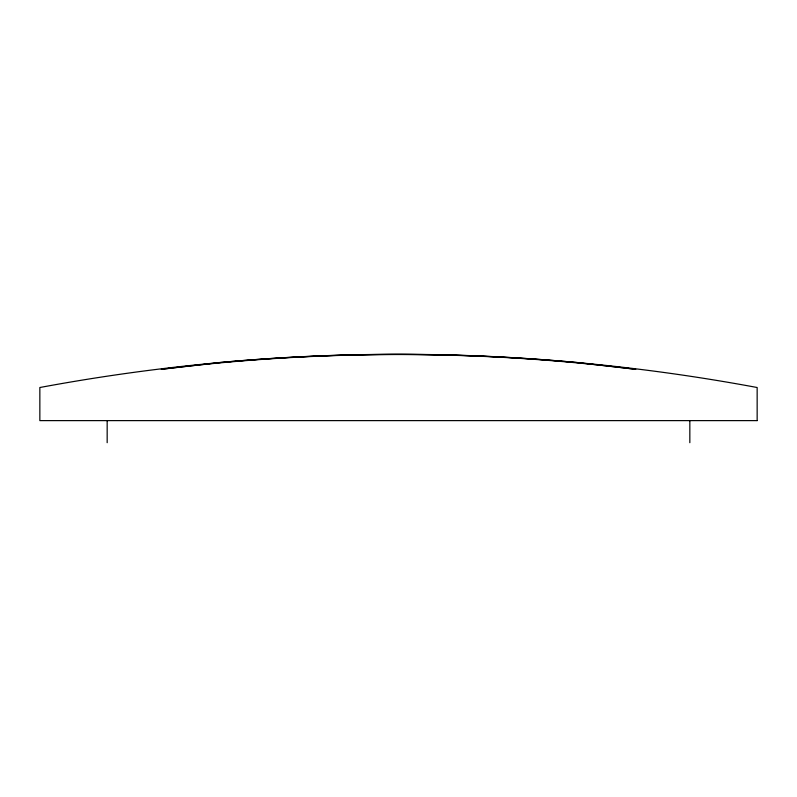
<?xml version="1.0" encoding="UTF-8"?>
<svg xmlns="http://www.w3.org/2000/svg" width="797" height="797" viewBox="0 0 797 797"><rect width="100%" height="100%" fill="white"/><g stroke="black" fill="none" stroke-linecap="round" stroke-linejoin="round"><path stroke-width="1.2" d="M578.592 362.705L635.757 369.31C478.429 349.584 318.571 349.584 161.243 369.31L218.408 362.705M689.833 420.617L689.833 442.694M107.167 420.617L107.167 442.694M218.408 362.655A1946.912 1946.912 0 0 1 578.592 362.655M757.15 420.617L39.85 420.617L39.85 387.511A1959.245 1959.245 0 0 1 757.15 387.511L757.15 420.617"/></g></svg>
